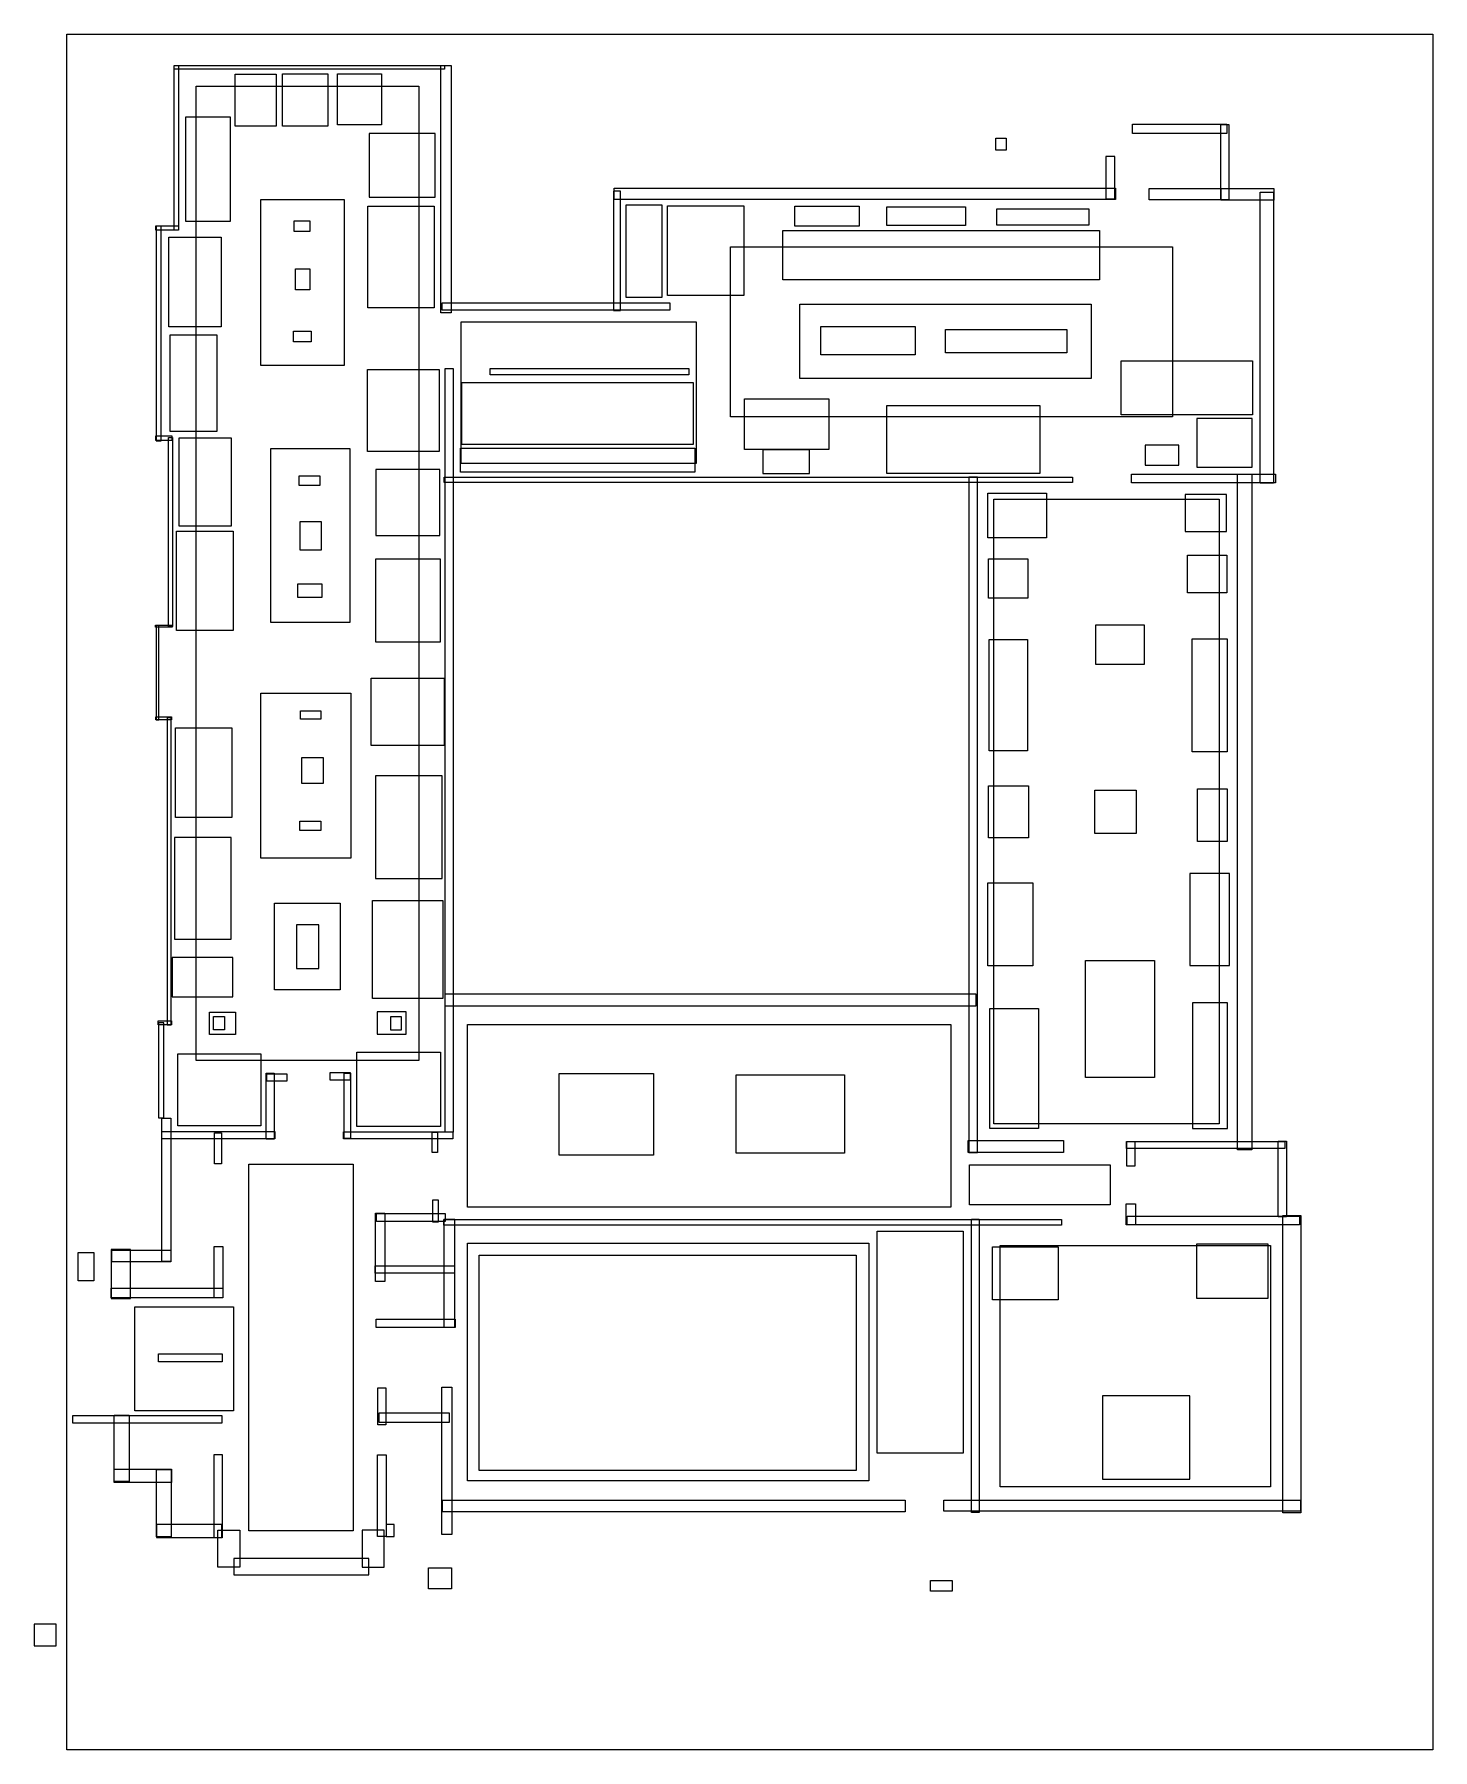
# Model space of a CAD drawing. Extents: x 0 to 64, y -4.7 to 73.8.
import ezdxf

# ---------------------------------------------------------------- set-up
doc = ezdxf.new("R2010")
doc.units = 0
for name, color, linetype, lineweight in [('exhibit', 6, 'CONTINUOUS', 0), ('exit', 1, 'CONTINUOUS', 0), ('spawns', 3, 'CONTINUOUS', 0), ('viewing_area', 4, 'CONTINUOUS', 0)]:
    doc.layers.add(name, color=color, linetype=linetype, lineweight=lineweight)
doc.layers.add('obstacles', color=5, linetype='CONTINUOUS')
picture_1 = doc.add_image_def('image1.jpg', size_in_pixel=(500, 628))

msp = doc.modelspace()

# ---------------------------------------------------------------- linework, layer by layer
at = {"layer": 'exhibit'}
for points in [[(9.196, 71.922), (11.065, 71.922), (11.065, 69.549), (9.196, 69.549)], [(11.362, 71.937), (13.423, 71.937), (13.423, 69.549), (11.362, 69.549)], [(13.868, 71.937), (15.885, 71.937), (15.885, 69.608), (13.868, 69.608)], [(6.914, 65.198), (8.972, 65.198), (8.972, 69.953), (6.914, 69.953)], [(15.322, 66.3), (18.333, 66.3), (18.333, 69.208), (15.322, 69.208)], [(10.362, 66.185), (14.179, 66.185), (14.179, 58.6), (10.362, 58.6)], [(18.298, 61.234), (15.262, 61.234), (15.262, 65.889), (18.298, 65.889)], [(28.973, 65.904), (32.463, 65.904), (32.463, 61.8), (28.973, 61.8)], [(6.148, 64.468), (8.546, 64.468), (8.546, 60.369), (6.148, 60.369)], [(34.251, 64.776), (48.738, 64.776), (48.738, 62.516), (34.251, 62.516)], [(35.026, 61.401), (48.362, 61.401), (48.362, 58.005), (35.026, 58.005)], [(6.213, 59.998), (8.35, 59.998), (8.35, 55.573), (6.213, 55.573)], [(18.531, 54.657), (15.239, 54.657), (15.239, 58.407), (18.531, 58.407)], [(49.728, 58.807), (55.742, 58.807), (55.742, 56.342), (49.728, 56.342)], [(19.558, 57.812), (30.143, 57.812), (30.143, 54.974), (19.558, 54.974)], [(32.501, 57.064), (36.355, 57.064), (36.355, 54.744), (32.501, 54.744)], [(38.99, 53.662), (46.023, 53.662), (46.023, 56.748), (38.99, 56.748)], [(9.005, 51.241), (6.633, 51.241), (6.633, 55.279), (9.005, 55.279)], [(10.808, 46.85), (14.452, 46.85), (14.452, 54.783), (10.808, 54.783)], [(15.632, 50.82), (18.553, 50.82), (18.553, 53.828), (15.632, 53.828)], [(43.622, 52.759), (46.306, 52.759), (46.306, 50.712), (43.622, 50.712)], [(52.651, 50.994), (54.548, 50.994), (54.548, 52.695), (52.651, 52.695)], [(6.505, 51.017), (9.101, 51.017), (9.101, 46.466), (6.505, 46.466)], [(15.606, 45.954), (18.587, 45.954), (18.587, 49.735), (15.606, 49.735)], [(43.658, 49.746), (45.462, 49.746), (45.462, 47.942), (43.658, 47.942)], [(52.761, 49.915), (54.565, 49.915), (54.565, 48.196), (52.761, 48.196)], [(48.574, 46.721), (50.776, 46.721), (50.776, 44.911), (48.574, 44.911)], [(43.687, 46.055), (45.436, 46.055), (45.436, 40.954), (43.687, 40.954)], [(52.978, 46.092), (54.581, 46.092), (54.581, 40.918), (52.978, 40.918)], [(18.747, 41.211), (15.414, 41.211), (15.414, 44.287), (18.747, 44.287)], [(10.362, 43.603), (14.476, 43.603), (14.476, 36.043), (10.362, 36.043)], [(6.459, 42.009), (9.039, 42.009), (9.039, 37.911), (6.459, 37.911)], [(15.617, 35.125), (18.666, 35.125), (18.666, 39.81), (15.617, 39.81)], [(43.653, 39.364), (45.487, 39.364), (45.487, 36.984), (43.653, 36.984)], [(48.517, 39.16), (50.408, 39.16), (50.408, 37.173), (48.517, 37.173)], [(53.221, 39.215), (54.584, 39.215), (54.584, 36.811), (53.221, 36.811)], [(6.408, 32.346), (9.006, 32.346), (9.006, 37), (6.408, 37)], [(52.874, 31.144), (54.678, 31.144), (54.678, 35.343), (52.874, 35.343)], [(43.63, 34.921), (45.687, 34.921), (45.687, 31.116), (43.63, 31.116)], [(10.989, 33.986), (13.996, 33.986), (13.996, 30.02), (10.989, 30.02)], [(18.691, 29.622), (15.468, 29.622), (15.468, 34.109), (18.691, 34.109)], [(6.308, 29.702), (9.089, 29.702), (9.089, 31.504), (6.308, 31.504)], [(48.098, 31.361), (51.246, 31.361), (51.246, 26.017), (48.098, 26.017)], [(43.714, 29.171), (45.941, 29.171), (45.941, 23.675), (43.714, 23.675)], [(52.987, 23.675), (54.593, 23.675), (54.593, 29.425), (52.987, 29.425)], [(8.012, 29), (9.202, 29), (9.202, 27.986), (8.012, 27.986)], [(17.009, 29.011), (15.687, 29.011), (15.687, 27.991), (17.009, 27.991)], [(6.569, 27.094), (10.362, 27.094), (10.362, 23.797), (6.569, 23.797)], [(14.749, 27.168), (18.591, 27.168), (18.591, 23.772), (14.749, 23.772)], [(24.02, 26.201), (28.333, 26.201), (28.333, 22.458), (24.02, 22.458)], [(32.114, 26.14), (37.063, 26.14), (37.063, 22.543), (32.114, 22.543)], [(43.839, 18.266), (46.851, 18.266), (46.851, 15.831), (43.839, 15.831)], [(53.196, 18.394), (56.433, 18.394), (56.433, 15.895), (53.196, 15.895)], [(48.87, 7.627), (52.876, 7.627), (52.876, 11.44), (48.87, 11.44)]]:
    msp.add_lwpolyline(points, close=True, dxfattribs=at)
at = {"layer": 'exit'}
for points in [[(44, 69), (44.461, 69), (44.461, 68.454), (44, 68.454)], [(2, 18), (2.723, 18), (2.723, 16.704), (2, 16.704)], [(18.034, 3.57), (19.091, 3.57), (19.091, 2.605), (18.034, 2.605)], [(41, 3), (41.989, 3), (41.989, 2.506), (41, 2.506)]]:
    msp.add_lwpolyline(points, close=True, dxfattribs=at)
at = {"layer": 'obstacles'}
for points in [[(6.392, 72.325), (18.771, 72.325), (18.771, 72.154), (6.392, 72.154)], [(6.59, 64.788), (6.392, 64.788), (6.392, 72.321), (6.59, 72.321)], [(18.604, 72.328), (19.08, 72.328), (19.08, 61.011), (18.604, 61.011)], [(50.253, 69.641), (54.57, 69.641), (54.57, 69.212), (50.253, 69.212)], [(54.288, 69.626), (54.647, 69.626), (54.647, 66.168), (54.288, 66.168)], [(49.031, 66.215), (49.445, 66.215), (49.445, 68.153), (49.031, 68.153)], [(26.495, 61.116), (26.821, 61.116), (26.821, 66.569), (26.495, 66.569)], [(26.533, 66.713), (49.468, 66.713), (49.468, 66.19), (26.533, 66.19)], [(27.084, 65.944), (28.719, 65.944), (28.719, 61.705), (27.084, 61.705)], [(51.014, 66.689), (54.649, 66.689), (54.649, 66.169), (51.014, 66.169)], [(54.305, 66.695), (56.714, 66.695), (56.714, 66.163), (54.305, 66.163)], [(56.081, 66.523), (56.705, 66.523), (56.705, 53.216), (56.081, 53.216)], [(11.883, 65.221), (12.601, 65.221), (12.601, 64.726), (11.883, 64.726)], [(34.798, 65.88), (37.747, 65.88), (37.747, 64.973), (34.798, 64.973)], [(39.009, 65.857), (42.6, 65.857), (42.6, 65.008), (39.009, 65.008)], [(44.046, 65.765), (48.245, 65.765), (48.245, 65.019), (44.046, 65.019)], [(5.567, 64.986), (6.59, 64.986), (6.59, 64.794), (5.567, 64.794)], [(5.576, 55.141), (5.81, 55.141), (5.81, 64.972), (5.576, 64.972)], [(11.954, 63.013), (12.607, 63.013), (12.607, 62.062), (11.954, 62.062)], [(18.655, 61.456), (29.078, 61.456), (29.078, 61.129), (18.655, 61.129)], [(11.852, 60.162), (12.674, 60.162), (12.674, 59.685), (11.852, 59.685)], [(35.983, 60.382), (40.299, 60.382), (40.299, 59.077), (35.983, 59.077)], [(41.694, 60.249), (47.241, 60.249), (47.241, 59.181), (41.694, 59.181)], [(18.794, 58.455), (19.171, 58.455), (19.171, 23.505), (18.794, 23.505)], [(20.859, 58.455), (29.952, 58.455), (29.952, 58.168), (20.859, 58.168)], [(53.185, 53.942), (55.716, 53.942), (55.716, 56.172), (53.185, 56.172)], [(6.285, 55.159), (5.558, 55.159), (5.558, 55.377), (6.285, 55.377)], [(6.324, 46.647), (6.139, 46.647), (6.139, 55.298), (6.324, 55.298)], [(19.495, 54.809), (30.221, 54.809), (30.221, 53.713), (19.495, 53.713)], [(33.328, 53.648), (35.464, 53.648), (35.464, 54.731), (33.328, 54.731)], [(50.824, 54.033), (52.363, 54.033), (52.363, 54.946), (50.824, 54.946)], [(12.111, 53.547), (13.068, 53.547), (13.068, 53.104), (12.111, 53.104)], [(18.746, 53.485), (47.499, 53.485), (47.499, 53.241), (18.746, 53.241)], [(42.753, 22.587), (43.153, 22.587), (43.153, 53.485), (42.753, 53.485)], [(50.198, 53.624), (56.794, 53.624), (56.794, 53.219), (50.198, 53.219)], [(55.049, 53.626), (55.703, 53.626), (55.703, 22.694), (55.049, 22.694)], [(12.158, 51.454), (13.126, 51.454), (13.126, 50.149), (12.158, 50.149)], [(12.062, 48.598), (13.154, 48.598), (13.154, 47.98), (12.062, 47.98)], [(5.544, 46.705), (6.309, 46.705), (6.309, 46.614), (5.544, 46.614)], [(5.572, 42.376), (5.693, 42.376), (5.693, 46.699), (5.572, 46.699)], [(6.277, 42.376), (5.567, 42.376), (5.567, 42.516), (6.277, 42.516)], [(6.257, 42.464), (6.074, 42.464), (6.074, 28.426), (6.257, 28.426)], [(12.178, 42.797), (13.108, 42.797), (13.108, 42.416), (12.178, 42.416)], [(12.239, 40.652), (13.215, 40.652), (13.215, 39.473), (12.239, 39.473)], [(12.142, 37.749), (13.114, 37.749), (13.114, 37.308), (12.142, 37.308)], [(12.001, 31.002), (13.011, 31.002), (13.011, 32.997), (12.001, 32.997)], [(18.793, 29.847), (43.08, 29.847), (43.08, 29.28), (18.793, 29.28)], [(5.668, 28.61), (6.272, 28.61), (6.272, 28.425), (5.668, 28.425)], [(5.681, 24.162), (5.933, 24.162), (5.933, 28.508), (5.681, 28.508)], [(8.195, 28.799), (8.704, 28.799), (8.704, 28.196), (8.195, 28.196)], [(16.807, 28.793), (16.292, 28.793), (16.292, 28.193), (16.807, 28.193)], [(10.601, 26.216), (10.98, 26.216), (10.98, 23.188), (10.601, 23.188)], [(10.636, 26.182), (11.554, 26.182), (11.554, 25.849), (10.636, 25.849)], [(13.538, 26.239), (14.456, 26.239), (14.456, 25.884), (13.538, 25.884)], [(14.181, 26.216), (14.468, 26.216), (14.468, 23.222), (14.181, 23.222)], [(6.253, 17.589), (5.831, 17.589), (5.831, 24.151), (6.253, 24.151)], [(5.84, 23.543), (11.003, 23.543), (11.003, 23.199), (5.84, 23.199)], [(8.245, 23.481), (8.558, 23.481), (8.558, 22.059), (8.245, 22.059)], [(14.147, 23.52), (19.149, 23.52), (19.149, 23.21), (14.147, 23.21)], [(18.21, 23.51), (18.452, 23.51), (18.452, 22.582), (18.21, 22.582)], [(47.092, 22.587), (42.731, 22.587), (42.731, 23.132), (47.092, 23.132)], [(49.978, 23.084), (57.217, 23.084), (57.217, 22.763), (49.978, 22.763)], [(49.99, 23.078), (50.353, 23.078), (50.353, 21.948), (49.99, 21.948)], [(56.907, 23.096), (57.286, 23.096), (57.286, 19.642), (56.907, 19.642)], [(15.611, 19.808), (16.034, 19.808), (16.034, 16.68), (15.611, 16.68)], [(15.651, 19.788), (18.799, 19.788), (18.799, 19.415), (15.651, 19.415)], [(18.226, 19.405), (18.491, 19.405), (18.491, 20.404), (18.226, 20.404)], [(49.95, 20.232), (50.384, 20.232), (50.384, 19.263), (49.95, 19.263)], [(50.002, 19.659), (57.881, 19.659), (57.881, 19.268), (50.002, 19.268)], [(57.947, 6.088), (57.13, 6.088), (57.13, 19.701), (57.947, 19.701)], [(18.734, 19.52), (46.997, 19.52), (46.997, 19.251), (18.734, 19.251)], [(18.736, 14.588), (19.242, 14.588), (19.242, 19.512), (18.736, 19.512)], [(38.569, 18.974), (42.505, 18.974), (42.505, 8.824), (38.569, 8.824)], [(42.884, 19.534), (43.233, 19.534), (43.233, 6.104), (42.884, 6.104)], [(3.522, 15.902), (4.394, 15.902), (4.394, 18.139), (3.522, 18.139)], [(3.545, 18.116), (6.241, 18.116), (6.241, 17.577), (3.545, 17.577)], [(8.226, 18.277), (8.628, 18.277), (8.628, 15.936), (8.226, 15.936)], [(15.59, 17.397), (19.223, 17.397), (19.223, 17.064), (15.59, 17.064)], [(8.628, 15.936), (3.511, 15.936), (3.511, 16.372), (8.628, 16.372)], [(15.641, 14.945), (19.263, 14.945), (19.263, 14.571), (15.641, 14.571)], [(5.684, 13.366), (8.602, 13.366), (8.602, 13.002), (5.684, 13.002)], [(15.723, 11.812), (16.088, 11.812), (16.088, 10.124), (15.723, 10.124)], [(18.64, 11.838), (19.098, 11.838), (19.098, 5.102), (18.64, 5.102)], [(1.765, 10.546), (8.573, 10.546), (8.573, 10.19), (1.765, 10.19)], [(3.649, 10.561), (4.346, 10.561), (4.346, 7.52), (3.649, 7.52)], [(15.781, 10.661), (18.983, 10.661), (18.983, 10.22), (15.781, 10.22)], [(8.588, 4.939), (8.232, 4.939), (8.232, 8.766), (8.588, 8.766)], [(15.701, 8.749), (16.1, 8.749), (16.1, 5), (15.701, 5)], [(3.649, 8.084), (6.274, 8.084), (6.274, 7.475), (3.649, 7.475)], [(5.592, 8.069), (6.259, 8.069), (6.259, 4.998), (5.592, 4.998)], [(18.676, 6.673), (39.84, 6.673), (39.84, 6.131), (18.676, 6.131)], [(41.62, 6.668), (57.931, 6.668), (57.931, 6.172), (41.62, 6.172)], [(5.592, 4.954), (8.573, 4.954), (8.573, 5.562), (5.592, 5.562)], [(16.468, 5.56), (16.1, 5.56), (16.1, 5), (16.468, 5)], [(8.4, 5.3), (9.4, 5.3), (9.4, 3.6), (8.4, 3.6)], [(15, 3.6), (16, 3.6), (16, 5.3), (15, 5.3)], [(9.122, 3.259), (15.3, 3.259), (15.3, 4), (9.122, 4)], [(0, 0), (1, 0), (1, 1), (0, 1)]]:
    msp.add_lwpolyline(points, close=True, dxfattribs=at)
at = {"layer": 'spawns'}
for points in [[(7.408, 71.383), (17.586, 71.383), (17.586, 26.794), (7.408, 26.794)], [(31.854, 64.028), (52.074, 64.028), (52.074, 56.24), (31.854, 56.24)], [(19.53, 60.593), (30.278, 60.593), (30.278, 54.108), (19.53, 54.108)], [(43.896, 52.481), (54.212, 52.481), (54.212, 23.887), (43.896, 23.887)], [(19.816, 28.439), (41.935, 28.439), (41.935, 20.084), (19.816, 20.084)], [(9.818, 22.04), (14.583, 22.04), (14.583, 5.261), (9.818, 5.261)], [(42.792, 22.012), (49.219, 22.012), (49.219, 20.191), (42.792, 20.191)], [(19.816, 18.423), (38.186, 18.423), (38.186, 7.551), (19.816, 7.551)], [(44.184, 18.316), (56.556, 18.316), (56.556, 7.284), (44.184, 7.284)], [(4.605, 15.524), (9.119, 15.524), (9.119, 10.762), (4.605, 10.762)]]:
    msp.add_lwpolyline(points, close=True, dxfattribs=at)
at = {"layer": 'viewing_area'}
msp.add_lwpolyline([(20.352, 17.888), (37.597, 17.888), (37.597, 8.033), (20.352, 8.033)], close=True, dxfattribs=at)

# ---------------------------------------------------------------- pictures from other files: only their frames are drawn
at = {"layer": 'obstacles'}
image = msp.add_image(picture_1, insert=(1.481, -4.749), size_in_units=(62.5, 78.5), dxfattribs=at)
image.dxf.flags = 1

doc.saveas('drawing.dxf')
